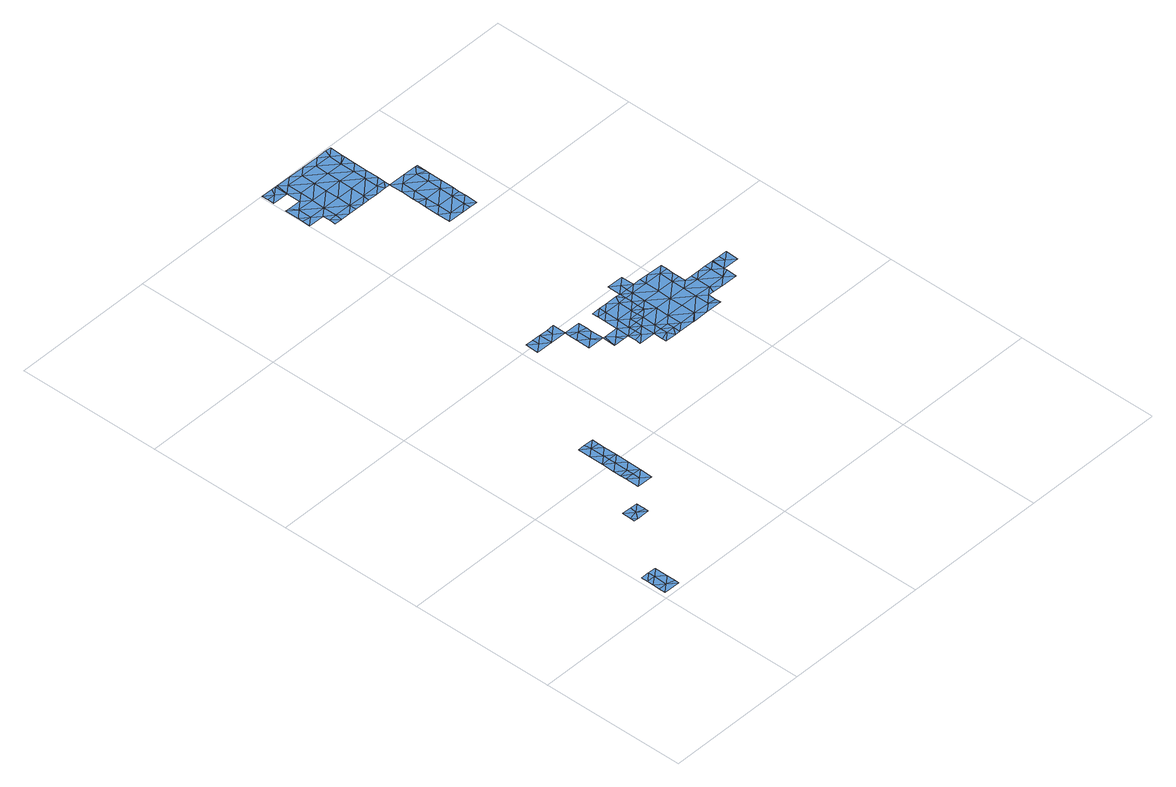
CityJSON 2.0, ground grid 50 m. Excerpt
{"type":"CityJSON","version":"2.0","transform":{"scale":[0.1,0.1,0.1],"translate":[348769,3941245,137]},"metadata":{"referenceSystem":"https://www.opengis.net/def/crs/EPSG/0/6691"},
"CityObjects":{
"waterbody1":{"type":"WaterBody","attributes":{"name":"10","class":"1140","function":"1","WaterBodyRiverFloodingRiskAttribute.description":"5","WaterBodyRiverFloodingRiskAttribute.rankOrg":"2","WaterBodyRiverFloodingRiskAttribute.adminType":"2","WaterBodyRiverFloodingRiskAttribute.scale":"L2"},"geometry":[{"type":"MultiSurface","lod":"1","boundaries":[[[0,1,2]],[[0,3,1]],[[4,1,5]],[[6,3,0]],[[1,7,5]],[[3,8,1]],[[9,10,6]],[[9,6,0]],[[8,7,1]],[[2,1,4]],[[0,11,9]],[[0,2,11]]]}]},
"waterbody2":{"type":"WaterBody","attributes":{"name":"10","class":"1140","function":"1","WaterBodyRiverFloodingRiskAttribute.description":"5","WaterBodyRiverFloodingRiskAttribute.rankOrg":"1","WaterBodyRiverFloodingRiskAttribute.adminType":"2","WaterBodyRiverFloodingRiskAttribute.scale":"L2"},"geometry":[{"type":"MultiSurface","lod":"1","boundaries":[[[12,13,14]],[[15,14,16]],[[16,14,17]],[[17,14,18]],[[14,13,19]],[[12,14,15]],[[18,14,19]],[[20,13,12]]]}]},
"waterbody3":{"type":"WaterBody","attributes":{"name":"10","class":"1140","function":"1","WaterBodyRiverFloodingRiskAttribute.description":"5","WaterBodyRiverFloodingRiskAttribute.rankOrg":"3","WaterBodyRiverFloodingRiskAttribute.adminType":"2","WaterBodyRiverFloodingRiskAttribute.scale":"L2"},"geometry":[{"type":"MultiSurface","lod":"1","boundaries":[[[21,22,23]],[[24,21,23]],[[23,25,24]],[[26,23,22]],[[23,26,25]]]}]},
"waterbody4":{"type":"WaterBody","attributes":{"name":"10","class":"1140","function":"1","WaterBodyRiverFloodingRiskAttribute.description":"5","WaterBodyRiverFloodingRiskAttribute.rankOrg":"2","WaterBodyRiverFloodingRiskAttribute.adminType":"2","WaterBodyRiverFloodingRiskAttribute.scale":"L2"},"geometry":[{"type":"MultiSurface","lod":"1","boundaries":[[[27,21,28]],[[22,21,27]],[[21,24,28]],[[24,29,28]],[[27,28,30]],[[28,31,30]],[[28,29,31]],[[32,31,33]],[[34,33,31]],[[34,31,29]],[[32,30,31]]]}]},
"waterbody5":{"type":"WaterBody","attributes":{"name":"10","class":"1140","function":"1","WaterBodyRiverFloodingRiskAttribute.description":"5","WaterBodyRiverFloodingRiskAttribute.rankOrg":"1","WaterBodyRiverFloodingRiskAttribute.adminType":"2","WaterBodyRiverFloodingRiskAttribute.scale":"L2"},"geometry":[{"type":"MultiSurface","lod":"1","boundaries":[[[35,36,34]],[[37,38,35]],[[39,38,37]],[[32,33,36]],[[38,36,35]],[[33,34,36]],[[40,32,36]],[[40,36,38]],[[40,38,41]],[[41,38,42]],[[42,38,39]]]}]},
"waterbody6":{"type":"WaterBody","attributes":{"name":"10","class":"1140","function":"1","WaterBodyRiverFloodingRiskAttribute.description":"5","WaterBodyRiverFloodingRiskAttribute.rankOrg":"1","WaterBodyRiverFloodingRiskAttribute.adminType":"2","WaterBodyRiverFloodingRiskAttribute.scale":"L2"},"geometry":[{"type":"MultiSurface","lod":"1","boundaries":[[[43,44,45]],[[45,44,46]],[[43,47,48]],[[49,47,43]],[[49,45,50]],[[50,45,46]],[[51,47,52]],[[52,47,49]],[[49,43,45]],[[51,48,47]]]}]},
"waterbody7":{"type":"WaterBody","attributes":{"name":"10","class":"1140","function":"1","WaterBodyRiverFloodingRiskAttribute.description":"5","WaterBodyRiverFloodingRiskAttribute.rankOrg":"2","WaterBodyRiverFloodingRiskAttribute.adminType":"2","WaterBodyRiverFloodingRiskAttribute.scale":"L2"},"geometry":[{"type":"MultiSurface","lod":"1","boundaries":[[[53,54,55]],[[56,55,54]],[[57,56,54]],[[58,57,54]],[[54,44,58]],[[44,54,59]],[[60,56,61]],[[62,61,56]],[[56,60,55]],[[57,62,56]],[[59,54,53]]]}]},
"waterbody8":{"type":"WaterBody","attributes":{"name":"10","class":"1140","function":"1","WaterBodyRiverFloodingRiskAttribute.description":"5","WaterBodyRiverFloodingRiskAttribute.rankOrg":"2","WaterBodyRiverFloodingRiskAttribute.adminType":"2","WaterBodyRiverFloodingRiskAttribute.scale":"L2"},"geometry":[{"type":"MultiSurface","lod":"1","boundaries":[[[63,64,65]],[[60,64,63]],[[66,65,64]],[[67,63,65]],[[68,67,65]],[[68,65,66]]]}]},
"waterbody9":{"type":"WaterBody","attributes":{"name":"10","class":"1140","function":"1","WaterBodyRiverFloodingRiskAttribute.description":"5","WaterBodyRiverFloodingRiskAttribute.rankOrg":"3","WaterBodyRiverFloodingRiskAttribute.adminType":"2","WaterBodyRiverFloodingRiskAttribute.scale":"L2"},"geometry":[{"type":"MultiSurface","lod":"1","boundaries":[[[69,70,71]],[[72,73,71]],[[74,71,73]],[[69,71,75]],[[74,76,75]],[[77,69,75]],[[71,74,75]],[[72,71,70]]]}]},
"waterbody10":{"type":"WaterBody","attributes":{"name":"10","class":"1140","function":"1","WaterBodyRiverFloodingRiskAttribute.description":"5","WaterBodyRiverFloodingRiskAttribute.rankOrg":"1","WaterBodyRiverFloodingRiskAttribute.adminType":"2","WaterBodyRiverFloodingRiskAttribute.scale":"L2"},"geometry":[{"type":"MultiSurface","lod":"1","boundaries":[[[78,79,67]],[[80,81,82]],[[83,84,85]],[[86,85,84]],[[86,87,85]],[[88,89,90]],[[89,78,90]],[[84,78,89]],[[78,84,91]],[[84,92,91]],[[90,78,67]],[[90,67,68]],[[68,93,90]],[[79,94,95]],[[94,96,95]],[[93,97,90]],[[97,88,90]],[[84,89,86]],[[83,92,84]],[[80,91,92]],[[80,82,91]],[[98,91,82]],[[94,91,98]],[[96,94,98]],[[95,96,99]],[[94,79,78]],[[91,94,78]]]}]},
"waterbody11":{"type":"WaterBody","attributes":{"name":"10","class":"1140","function":"1","WaterBodyRiverFloodingRiskAttribute.description":"5","WaterBodyRiverFloodingRiskAttribute.rankOrg":"1","WaterBodyRiverFloodingRiskAttribute.adminType":"2","WaterBodyRiverFloodingRiskAttribute.scale":"L2"},"geometry":[{"type":"MultiSurface","lod":"1","boundaries":[[[100,101,102]],[[102,103,104]],[[105,103,106]],[[105,107,104]],[[108,104,107]],[[104,108,109]],[[109,108,110]],[[111,110,112]],[[112,110,108]],[[112,108,113]],[[114,113,108]],[[113,115,116]],[[113,117,115]],[[117,113,114]],[[118,114,108]],[[119,120,121]],[[119,121,116]],[[122,116,121]],[[123,124,125]],[[123,125,126]],[[127,128,129]],[[130,128,127]],[[125,128,130]],[[131,128,125]],[[128,131,132]],[[132,131,133]],[[133,131,134]],[[134,131,124]],[[135,136,137]],[[137,136,138]],[[139,138,136]],[[138,139,140]],[[138,140,141]],[[142,143,137]],[[104,103,105]],[[104,109,102]],[[109,110,144]],[[101,100,145]],[[115,119,116]],[[108,107,118]],[[145,100,146]],[[102,109,100]],[[147,148,149]],[[142,137,149]],[[143,142,150]],[[150,133,143]],[[151,143,133]],[[151,135,143]],[[133,152,151]],[[109,144,153]],[[111,144,110]],[[128,154,129]],[[130,126,125]],[[128,132,154]],[[132,133,150]],[[152,133,134]],[[143,135,137]],[[137,138,155]],[[138,141,155]],[[156,148,147]],[[146,148,156]],[[148,146,100]],[[148,100,109]],[[148,109,153]],[[148,153,149]],[[149,153,142]],[[142,153,150]],[[124,131,125]],[[150,153,144]],[[111,150,144]],[[132,150,111]],[[154,132,111]],[[116,122,157]],[[158,157,122]],[[154,111,157]],[[158,154,157]],[[129,154,158]],[[157,112,113]],[[157,113,116]],[[157,111,112]]]}]},
"waterbody12":{"type":"WaterBody","attributes":{"name":"10","class":"1140","function":"1","WaterBodyRiverFloodingRiskAttribute.description":"5","WaterBodyRiverFloodingRiskAttribute.rankOrg":"1","WaterBodyRiverFloodingRiskAttribute.adminType":"2","WaterBodyRiverFloodingRiskAttribute.scale":"L2"},"geometry":[{"type":"MultiSurface","lod":"1","boundaries":[[[159,160,161]],[[81,162,161]],[[161,163,159]],[[162,163,161]],[[160,81,161]]]}]},
"waterbody13":{"type":"WaterBody","attributes":{"name":"10","class":"1140","function":"1","WaterBodyRiverFloodingRiskAttribute.description":"5","WaterBodyRiverFloodingRiskAttribute.rankOrg":"2","WaterBodyRiverFloodingRiskAttribute.adminType":"2","WaterBodyRiverFloodingRiskAttribute.scale":"L2"},"geometry":[{"type":"MultiSurface","lod":"1","boundaries":[[[164,97,70]],[[69,164,70]],[[165,166,167]],[[167,168,165]],[[169,168,167]],[[170,171,172]],[[173,77,174]],[[175,173,174]],[[176,173,175]],[[176,175,177]],[[176,177,178]],[[178,179,180]],[[80,181,81]],[[181,180,182]],[[180,181,183]],[[183,181,92]],[[75,76,174]],[[184,185,179]],[[186,187,172]],[[188,189,190]],[[76,191,174]],[[183,178,180]],[[163,181,182]],[[178,173,176]],[[92,181,80]],[[171,192,172]],[[192,169,172]],[[169,186,172]],[[187,186,193]],[[194,195,187]],[[187,193,194]],[[196,186,197]],[[197,186,169]],[[197,169,198]],[[198,169,167]],[[175,199,177]],[[166,198,167]],[[200,201,202]],[[200,202,70]],[[203,175,191]],[[191,175,174]],[[77,75,174]],[[69,77,164]],[[178,204,173]],[[97,164,205]],[[85,87,204]],[[196,193,186]],[[97,200,70]],[[201,200,68]],[[206,175,203]],[[175,206,199]],[[207,199,206]],[[199,207,208]],[[208,188,199]],[[188,177,199]],[[177,188,190]],[[189,170,190]],[[190,170,172]],[[187,190,172]],[[162,181,163]],[[162,81,181]],[[93,68,200]],[[97,93,200]],[[88,97,205]],[[89,88,205]],[[86,89,205]],[[83,183,92]],[[178,183,204]],[[204,183,85]],[[83,85,183]],[[87,86,205]],[[87,205,204]],[[204,205,164]],[[204,164,173]],[[173,164,77]],[[178,177,209]],[[178,209,179]],[[210,180,179]],[[182,180,210]],[[182,210,211]],[[179,185,210]],[[179,209,212]],[[177,190,209]],[[195,212,187]],[[210,185,213]],[[209,190,187]],[[212,209,187]],[[179,212,184]],[[213,214,210]],[[211,210,214]],[[215,182,211]],[[215,163,182]]]}]},
"waterbody14":{"type":"WaterBody","attributes":{"name":"10","class":"1140","function":"1","WaterBodyRiverFloodingRiskAttribute.description":"5","WaterBodyRiverFloodingRiskAttribute.rankOrg":"1","WaterBodyRiverFloodingRiskAttribute.adminType":"2","WaterBodyRiverFloodingRiskAttribute.scale":"L2"},"geometry":[{"type":"MultiSurface","lod":"1","boundaries":[[[216,217,218]],[[219,220,221]],[[222,221,220]],[[223,221,224]],[[225,224,221]],[[222,225,221]],[[225,222,226]],[[225,227,228]],[[226,227,225]],[[229,120,224]],[[228,229,224]],[[230,231,232]],[[228,233,234]],[[234,233,235]],[[236,237,238]],[[222,232,231]],[[237,232,222]],[[232,237,216]],[[236,216,237]],[[236,217,216]],[[229,228,234]],[[233,228,227]],[[239,240,241]],[[225,228,224]],[[240,232,241]],[[223,219,221]],[[242,220,219]],[[230,232,240]],[[231,226,222]],[[222,220,237]],[[120,223,224]],[[237,220,238]],[[238,220,242]],[[239,241,243]],[[218,243,241]],[[218,241,216]],[[216,241,232]]]}]}
},
"vertices":[
[38,78,16],[37,32,16],[65,55,16],[9,56,16],[65,23,16],[65,9,16],[10,79,16],[8,10,16],[9,33,16],[38,102,16],[10,102,16],[66,101,16],
[183,299,10],[194,284,10],[211,307,10],[183,330,10],[215,329,10],[240,329,10],[240,297,10],[240,284,10],[182,285,10],
[327,421,10],[298,421,10],[326,397,10],[355,420,10],[354,374,10],[297,375,10],
[298,443,10],[327,444,10],[356,466,10],[299,467,10],[328,490,10],[300,513,10],[328,513,10],[357,512,10],
[357,559,10],[329,536,10],[358,580,10],[329,582,10],[358,604,10],[300,560,10],[301,605,10],[325,605,10],
[591,971,7],[647,970,7],[619,993,7],[648,1016,7],[563,994,7],[534,972,7],[592,1017,7],[621,1016,7],[535,1018,7],[561,1017,7],
[704,939,7],[675,946,7],[703,923,7],[675,900,7],[646,924,7],[647,952,7],[704,969,7],[703,876,7],[691,876,7],[646,877,7],
[711,876,7],[702,830,7],[730,853,7],[740,830,7],[759,875,7],[758,830,7],
[842,782,7],[814,782,7],[842,758,7],[814,748,7],[814,735,7],[853,735,7],[870,758,7],[870,734,7],[871,781,7],
[788,898,7],[760,922,7],[873,943,7],[874,966,7],[859,967,7],[872,896,7],[844,897,7],[872,874,7],[844,874,7],[872,873,7],[816,851,7],[816,874,7],[787,852,7],[845,943,7],[873,920,7],[787,829,7],[789,944,7],[760,946,7],[790,968,7],[815,829,7],[817,967,7],[760,968,7],
[520,1827,18],[492,1805,18],[548,1804,18],[548,1779,18],[576,1780,18],[573,1757,18],[547,1757,18],[604,1756,18],[633,1779,18],[577,1826,18],[634,1825,18],[691,1870,18],[690,1824,18],[689,1778,18],[661,1755,18],[718,1754,18],[746,1777,18],[686,1755,18],[634,1756,18],[755,1754,18],[774,1754,18],[774,1773,18],[775,1800,18],[759,1985,18],[721,1985,18],[749,1962,18],[778,1984,18],[777,1929,18],[748,1916,18],[776,1892,18],[777,1939,18],[693,1963,18],[692,1917,18],[636,1964,18],[664,1986,18],[557,1988,18],[551,1988,18],[550,1943,18],[523,1966,18],[537,1988,18],[495,1989,18],[495,1968,18],[579,1919,18],[579,1965,18],[634,1871,18],[492,1832,18],[493,1850,18],[507,1897,18],[521,1873,18],[550,1896,18],[635,1918,18],[608,1987,18],[662,1986,18],[578,1872,18],[748,1869,18],[494,1944,18],[493,1897,18],[747,1823,18],[775,1846,18],
[931,1011,7],[874,1012,7],[903,989,7],[902,966,7],[931,965,7],
[843,805,7],[1212,867,5],[1184,868,5],[1183,845,5],[1211,822,5],[1155,823,5],[1097,777,5],[1154,776,5],[1126,800,5],[899,804,7],[899,757,7],[955,756,7],[956,803,7],[1013,802,7],[957,849,7],[1014,894,7],[958,895,7],[902,942,7],[958,942,7],[901,896,7],[1043,894,6],[1043,917,6],[1127,846,5],[1070,847,5],[1041,778,6],[1059,778,6],[1069,801,5],[927,733,7],[1155,812,5],[1099,869,5],[1098,869,5],[1070,870,5],[1127,869,5],[1155,868,5],[1156,868,5],[1012,755,7],[786,806,7],[758,802,7],[757,783,7],[929,733,7],[900,850,7],[844,851,7],[983,733,7],[1040,732,7],[1040,751,6],[1013,848,7],[1015,941,7],[987,964,7],[1042,870,6],[1044,940,6],[1044,963,6],[959,965,7],
[799,1545,19],[770,1523,19],[827,1522,19],[772,1661,19],[800,1638,19],[801,1684,19],[857,1637,19],[773,1707,19],[802,1730,19],[858,1683,19],[885,1660,19],[886,1705,19],[859,1729,19],[831,1753,19],[884,1590,19],[885,1613,19],[856,1590,19],[886,1717,19],[880,1752,19],[887,1752,19],[771,1568,19],[800,1591,19],[771,1615,19],[883,1521,19],[884,1566,19],[855,1544,19],[772,1645,19],[855,1521,19]
]}
